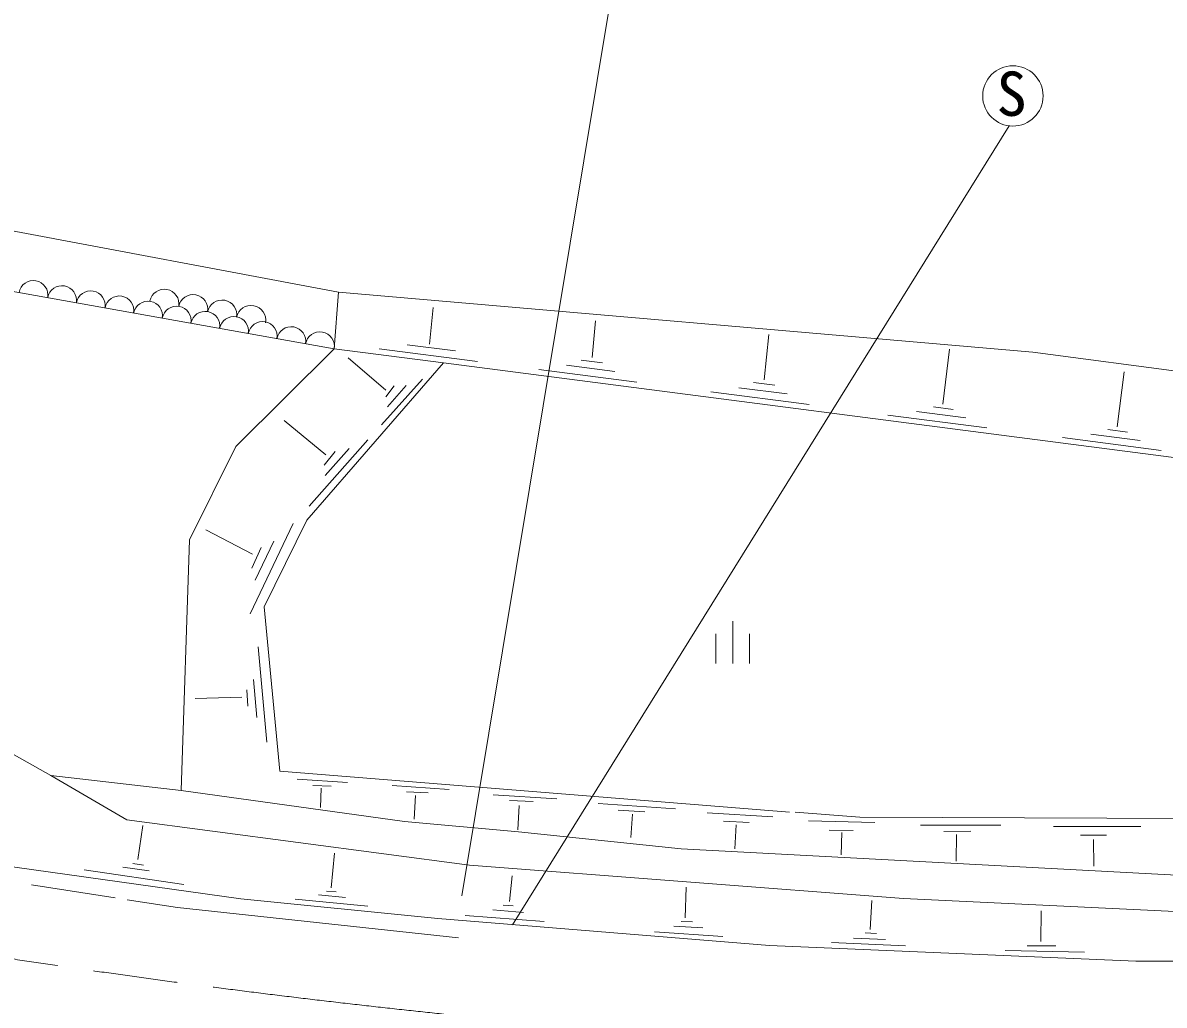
# Model space of a CAD drawing. Units: millimetres, scale not verified. Extents: x 40000 to 680000, y 20000 to 380000.
# Drawn here: x 120658 to 167874, y 275325 to 315976 of the extents above; entities that cross this region are included whole.
import ezdxf
from ezdxf.enums import TextEntityAlignment as Align

# ---------------------------------------------------------------- set-up
doc = ezdxf.new("R2010")
doc.units = ezdxf.units.MM
doc.header["$LTSCALE"] = 1000
doc.linetypes.add('CHAIN', pattern=[18.5, 12, -1.5, 3.5, -1.5])
for name, color, linetype, lineweight in [('M-BGD', 7, 'Continuous', 13), ('M-BMK', 2, 'CHAIN', 13), ('M-STR-HTXT', 7, 'Continuous', 13)]:
    doc.layers.add(name, color=color, linetype=linetype, lineweight=lineweight)
doc.styles.add('ＭＳ ゴシック', font='')
doc.styles.get('ＭＳ ゴシック').set_extended_font_data('MS Gothic')

msp = doc.modelspace()

# ---------------------------------------------------------------- linework, layer by layer
at = {"layer": 'M-BGD'}
for p, q in [((140910, 278656), (161467, 311709)), ((133721, 304826), (112460, 308823)), ((133538, 302480), (112207, 306301)), ((133721, 304826), (133538, 302480)), ((162443, 302348), (133721, 304826)), ((137479, 302674), (137629, 304190)), ((144204, 302130), (144354, 303646)), ((136558, 302657), (138560, 302400)), ((151332, 301205), (151518, 303084)), ((129470, 298443), (133538, 302480)), ((133538, 302480), (138054, 301912)), ((135406, 302488), (139473, 301965)), ((158714, 300190), (158998, 302468)), ((188183, 298916), (162443, 302348)), ((138054, 301912), (132401, 295392)), ((135682, 300781), (134114, 302111)), ((138054, 301912), (188902, 295312)), ((143150, 301803), (145152, 301546)), ((143761, 302015), (144639, 301900)), ((137198, 301233), (135496, 299346)), ((141998, 301634), (146065, 301111)), ((165930, 299254), (166214, 301531)), ((136015, 300954), (135669, 300502)), ((136520, 300967), (135749, 300090)), ((150278, 300877), (152280, 300620)), ((150889, 301090), (151766, 300975)), ((149126, 300709), (153193, 300186)), ((157624, 299889), (159662, 299632)), ((158333, 300084), (159140, 299978)), ((133197, 298098), (131473, 299525)), ((156446, 299747), (160531, 299216)), ((164840, 298953), (166878, 298696)), ((165549, 299148), (166355, 299041)), ((127556, 294584), (129470, 298443)), ((134933, 298719), (132505, 295972)), ((163661, 298811), (167747, 298279)), ((133586, 298231), (133126, 297673)), ((134154, 298355), (133170, 297248)), ((131845, 295258), (130064, 291523)), ((130637, 291803), (132401, 295392)), ((130157, 293995), (128230, 294992)), ((127211, 284210), (127556, 294584)), ((130516, 294261), (130130, 293411)), ((131048, 294527), (130263, 292919)), ((131295, 285014), (130637, 291803)), ((150024, 289469), (150024, 291219)), ((111319, 290725), (121817, 284833)), ((149324, 289469), (149324, 290694)), ((150724, 289469), (150724, 290694)), ((130396, 290147), (130749, 286213)), ((130204, 288805), (130336, 287223)), ((129725, 288074), (127784, 288021)), ((129924, 288379), (129964, 287702)), ((121817, 284833), (124957, 282994)), ((127211, 284210), (121817, 284833)), ((131295, 285014), (152378, 283313)), ((132004, 284674), (134089, 284538)), ((132660, 284414), (133416, 284384)), ((133002, 284302), (132973, 283504)), ((135938, 284420), (138302, 284248)), ((136454, 282927), (127211, 284210)), ((136535, 284154), (137421, 284107)), ((136901, 284000), (136842, 283020)), ((140115, 284036), (142744, 283870)), ((140789, 283794), (141769, 283752)), ((141196, 283587), (141131, 282582)), ((144453, 283668), (147661, 283446)), ((145286, 283393), (146385, 283322)), ((152602, 283309), (155286, 283101)), ((124957, 282994), (139134, 281115)), ((141167, 282500), (136454, 282927)), ((145880, 283225), (145809, 282259)), ((148968, 283287), (151680, 283119)), ((149642, 282941), (150705, 282888)), ((153160, 282950), (155898, 282888)), ((155286, 283101), (169471, 283044)), ((125421, 281358), (125627, 282759)), ((147892, 281788), (141167, 282500)), ((150164, 282791), (150111, 281798)), ((154010, 282569), (155012, 282560)), ((154542, 282472), (154515, 281541)), ((157795, 282768), (161121, 282768)), ((158752, 282514), (159881, 282531)), ((159278, 282390), (159272, 281291)), ((163291, 282716), (166910, 282719)), ((164411, 282365), (165483, 282365)), ((129674, 279724), (114067, 281923)), ((164951, 282187), (164969, 281080)), ((133418, 280176), (133548, 281617)), ((173747, 280427), (147892, 281788)), ((123198, 280932), (127319, 280320)), ((124793, 281038), (125881, 280886)), ((125214, 281181), (125645, 281122)), ((139134, 281115), (157089, 279734)), ((140797, 279609), (140903, 280672)), ((121018, 280303), (124477, 279767)), ((133223, 280046), (133625, 280011)), ((148064, 278935), (148099, 280211)), ((124971, 279691), (127052, 279369)), ((137829, 278907), (129674, 279724)), ((131930, 279709), (134925, 279420)), ((132887, 279892), (134003, 279780)), ((155713, 278460), (155775, 279659)), ((157089, 279734), (173588, 278951)), ((127052, 279369), (138686, 278113)), ((140097, 279272), (141373, 279157)), ((140531, 279467), (140948, 279440)), ((162775, 277966), (162784, 279225)), ((151547, 277790), (137829, 278907)), ((138954, 279033), (142224, 278794)), ((147594, 278590), (148790, 278519)), ((147895, 278794), (148365, 278767)), ((146796, 278359), (149614, 278164)), ((155500, 278318), (155979, 278294)), ((166700, 277152), (151547, 277790)), ((154118, 277922), (157166, 277786)), ((155016, 278093), (156345, 278046)), ((162208, 277780), (163396, 277780)), ((161296, 277585), (164583, 277515)), ((178205, 277112), (166700, 277152))]:
    msp.add_line(p, q, dxfattribs=at)
msp.add_circle((161616, 312950), 1250, dxfattribs=at)
for centre, radius, start, end in [((121095, 304707), 602, 350.0295, 169.6582), ((122280, 304495), 602, 350.0295, 169.6582), ((123465, 304283), 602, 350.0295, 169.6582), ((124650, 304070), 602, 350.0295, 169.6582), ((126508, 304344), 609, 350.1942, 168.5665), ((127704, 304120), 609, 350.1942, 168.5665), ((125835, 303858), 602, 350.0295, 169.6582), ((127020, 303646), 602, 350.0295, 169.6582), ((128900, 303895), 609, 350.1942, 168.5665), ((130097, 303671), 609, 350.1942, 168.5665), ((128205, 303434), 602, 350.0295, 169.6582), ((129390, 303221), 602, 350.0295, 169.6582), ((130575, 303009), 602, 350.0295, 169.6582), ((131760, 302797), 602, 350.0295, 169.6582), ((132945, 302584), 602, 350.0295, 169.6582)]:
    msp.add_arc(centre, radius, start, end, dxfattribs=at)
at = {"layer": 'M-BMK'}
msp.add_arc((177839, 656539), 383649, 254.32738, 269.28079, dxfattribs=at)
at = {"layer": 'M-STR-HTXT'}
msp.add_line((147957, 334961), (138820, 279846), dxfattribs=at)

# ---------------------------------------------------------------- texts
at = {"layer": 'M-BGD', "style": 'ＭＳ ゴシック'}
msp.add_text('S', height=1833, dxfattribs=at).set_placement((160938, 311577), align=Align.BOTTOM_LEFT)

doc.saveas('drawing.dxf')
